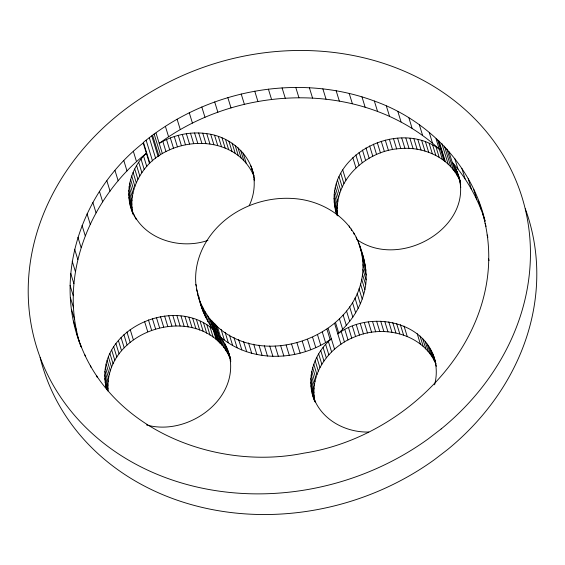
<?xml version="1.0" encoding="UTF-8"?>
<svg xmlns="http://www.w3.org/2000/svg" width="565" height="565" viewBox="0 0 565 565"><rect width="100%" height="100%" fill="white"/><g stroke="black" fill="none" stroke-linecap="round" stroke-linejoin="round"><path stroke-width="0.85" d="M133.333 214.552C123.728 193.929 129.95 168.589 146.377 153.313C90.916 196.938 58.767 273.672 79.665 342.99C52.99 271.475 84.609 188.682 143.199 142.987L143.439 142.352C206.458 90.414 297.211 72.412 374.355 101.036C428.058 120.098 471.888 165.199 485.095 221.219L478.357 200.398M133.135 214.227C128.502 195.617 136.815 176.181 149.796 163.01C178.547 134.943 235.979 135.219 253.77 175.666C249.603 152.882 229.107 136.384 206.755 133.644C190.405 131.299 173.363 134.915 159.217 143.397C239.504 83.874 363.493 79.453 439.196 149.082C395.804 116.729 318.42 159.083 336.881 214.898M314.62 401.079C305.382 379.419 313.61 353.549 331.38 338.866C299.047 361.515 251.595 363.288 220.647 337.157L226.297 346.394L230.287 357.871M314.889 401.108C309.104 373.091 329.981 345.886 355.576 336.549C383.918 324.585 423.143 334.035 435.82 363.952C427.776 320.856 369.701 309.578 337.814 333.894C349.636 323.237 359.453 309.86 363.691 294.33C369.15 276.716 364.82 258.099 358.146 241.481C347.63 216.268 321.125 200.575 294.337 198.605C261.8 195.9 227.723 210.448 208.986 237.519C199.523 251.079 194.339 267.845 195.893 284.414C198.435 300.241 203.336 316.188 212.963 329.226C171.591 293.454 91.608 332.644 106.63 389.243M200.497 302.861L204.848 311.372L209.785 318.9L217.469 326.831C273.093 376.601 382.816 323.406 359.82 245.945M334.579 205.49L337.75 215.816C332.82 180.263 366.968 150.022 400.79 148.538C424.654 146.413 450.863 158.461 460.115 181.407M482.157 211.684C516.12 326.747 413.34 436.491 303.885 453.144C212.963 471.598 103.572 426.928 76.487 332.658M108.127 390.401C104.031 332.926 188.237 303.25 223.634 346.91L227.829 353.521L230.859 360.032M434.591 384.8C437.359 374.56 436.745 363.422 432.642 353.626M249.2 205.674C255.203 193.195 256.023 178.166 250.592 165.34M207.899 240.407C180.341 249.885 144.245 239.581 132.358 211.374M368.783 432.041C345.307 432.62 320.871 419.52 313.151 396.312M146.533 424.944C188.258 436.816 241.241 398.318 228.818 353.104M356.628 239.405C404.314 273.298 487.383 218.549 452.17 162.169C464.79 176.414 474.649 193.004 481.535 210.724M361.325 251.813L362.998 256.27M197.496 293.821L203.675 313.187M336.147 212.511L337.086 215.23M79.933 343.795L80.753 346.211M485.095 223.232L486.07 226.41M473.703 189.416L476.881 199.742M487.143 234.984L487.877 237.371M468.216 178.787L471.394 189.12M461.923 168.561L465.101 178.893M488.57 258.925L489.064 260.514M454.846 158.779L458.024 169.105M458.406 175.143L460.115 180.701M457.226 171.746L460.298 181.796M455.786 168.441L458.964 178.766M459.974 182.163L460.708 184.543M454.105 165.241L457.276 175.574M460.355 185.758L460.849 187.347M448.991 151.844L455.348 172.502M446.83 148.906L453.37 170.136M444.436 146.116L450.792 166.774M441.83 143.489L448.186 164.147M439.019 141.031L445.375 161.689M438.468 140.706L444.825 161.364M437.748 140.064L444.104 160.721M436.018 138.757L442.374 159.408M436.011 146.999L439.189 157.324M429.245 132.5L432.423 142.832M432.663 145.113L435.841 155.446M429.16 143.439L432.338 153.765M425.523 141.977L428.701 152.31M419.371 124.893L422.549 135.219M421.765 140.742L424.944 151.074M417.902 139.732L421.08 150.064M408.905 117.908L412.083 128.241M413.954 138.955L417.132 149.28M409.929 138.411L413.107 148.743M397.88 111.588L401.058 121.92M405.854 138.107L409.032 148.433M401.743 138.037L404.921 148.369M397.612 138.206L400.79 148.538M386.347 105.959L389.525 116.284M393.473 138.616L396.651 148.948M389.356 139.265L392.534 149.591M374.355 101.036L377.533 111.369M385.274 140.141L388.452 150.474M381.241 141.257L384.419 151.582M377.279 142.592L380.457 152.917M361.96 96.848L365.138 107.18M373.401 144.146L376.58 154.471M369.623 145.911L372.801 156.237M433.899 356.974L435.869 363.585M435.629 363.902L436.364 366.29M431.13 350.378L434.308 360.703M429.379 347.242L432.557 357.567M427.387 344.233L430.558 354.559M349.205 93.416L352.383 103.741M365.965 147.882L369.143 158.207M425.163 341.359L428.334 351.691M422.712 338.64L425.89 348.972M420.056 336.083L423.234 346.409M362.44 150.05L365.619 160.382M417.203 333.696L420.381 344.029M359.072 152.409L362.243 162.734M336.154 90.746L339.332 101.071M355.858 154.937L359.036 165.27M352.821 157.642L355.999 167.967M404.039 326.09L407.217 336.422M400.387 324.713L403.565 335.045M396.616 323.561L399.794 333.887M322.862 88.846L326.04 99.179M392.753 322.629L395.931 332.954M342.715 169.867L345.893 180.193M388.798 321.93L391.976 332.262M340.744 173.215L343.923 183.54M384.786 321.471L387.964 331.796M339.014 176.647L342.192 186.973M361.148 250.521L364.326 260.846M358.146 241.481L361.077 251.015M362.13 255.189L365.308 265.515M356.134 237.152L356.621 238.741M362.751 259.928L365.929 270.254M309.38 87.737L312.558 98.07M353.796 232.971L354.283 234.56M337.538 180.157L340.716 190.483M380.718 321.238L383.896 331.57M363.02 264.724L366.198 275.049M351.133 228.959L351.628 230.548M362.928 269.547L366.106 279.873M336.316 183.724L339.494 194.049M349.177 225.965L349.664 227.554M362.476 274.378L365.654 284.711M335.356 187.333L338.534 197.665M376.629 321.252L379.807 331.577M334.664 190.97L337.842 201.302M361.671 279.209L364.849 289.534M334.233 194.621L337.411 204.954M372.519 321.499L375.697 331.825M360.512 284.004L363.691 294.33M334.077 198.266L337.256 208.598M334.19 201.896L337.369 212.228M335.229 209.036L336.938 214.594M359.008 288.75L362.186 299.076M368.415 321.979L371.593 332.312M295.77 87.42L298.949 97.752M357.158 293.426L360.336 303.751M364.333 322.7L367.511 333.032M354.982 298.009L358.161 308.335M360.293 323.646L363.472 333.979M352.475 302.48L355.653 312.812M356.31 324.826L359.481 335.151M349.657 306.823L352.835 317.156M282.09 87.893L285.269 98.218M352.398 326.224L355.576 336.549M346.536 311.018L349.714 321.351M348.577 327.834L351.755 338.167M343.132 315.051L346.31 325.376M344.862 329.656L348.04 339.989M339.452 318.893L342.63 329.218M268.403 89.15L271.581 99.482M341.267 331.683L344.445 342.009M335.511 322.537L338.689 332.87M334.635 323.568L340.992 344.226M328.201 328.54L334.558 349.198M254.759 91.198L257.937 101.523M326.937 329.169L330.115 339.494M328.427 341.599L331.606 351.931M322.332 332.121L325.511 342.447M325.666 344.488L328.844 354.813M323.109 347.503L326.288 357.836M317.544 334.819L320.722 345.144M320.772 350.653L323.95 360.979M241.22 94.016L244.398 104.348M318.66 353.909L321.838 364.241M312.586 337.249L315.764 347.574M316.781 357.264L319.96 367.596M315.143 360.703L318.321 371.028M307.494 339.403L310.672 349.728M313.759 364.206L316.937 374.539M251.849 168.688L254.066 176.089M253.579 175.616L254.561 178.794M312.629 367.766L315.807 378.098M254.045 179.176L254.54 180.765M227.843 97.597L231.021 107.929M311.76 371.367L314.938 381.693M302.275 341.26L305.453 351.592M243.112 153.073L246.291 163.405M311.16 374.983L314.338 385.316M240.662 150.354L243.84 160.686M310.821 378.614L313.999 388.939M310.75 382.23L313.928 392.562M238.006 147.797L241.184 158.122M310.955 385.824L314.126 396.157M311.421 389.384L314.599 399.709M296.964 342.828L300.142 353.16M314.408 399.66L315.136 402.047M312.155 392.88L314.599 400.825M235.153 145.41L238.331 155.742M232.109 143.213L235.287 153.539M291.575 344.092L294.753 354.425M228.896 141.208L232.067 151.533M214.686 101.926L217.864 112.258M225.513 139.4L228.691 149.732M286.13 345.053L289.308 355.378M221.996 137.804L225.167 148.136M218.337 136.426L221.515 146.759M280.664 345.695L283.842 356.028M214.573 135.275L217.744 145.601M210.703 134.343L213.881 144.675M201.804 106.99L204.982 117.315M275.183 346.027L278.361 356.353M206.755 133.644L209.933 143.976M269.724 346.041L272.902 356.367M202.736 133.185L205.914 143.51M264.307 345.738L267.485 356.063M198.675 132.959L201.853 143.284M189.261 112.753L192.439 123.085M194.579 132.966L197.757 143.291M258.954 345.123L262.132 355.449M190.469 133.213L193.647 143.538M253.685 344.191L256.863 354.516M186.365 133.693L189.543 144.026M248.529 342.948L251.708 353.28M182.283 134.413L185.461 144.746M177.099 119.201L180.277 129.533M243.508 341.408L246.686 351.741M178.243 135.36L181.422 145.692M238.635 339.572L241.813 349.897M174.26 136.539L177.438 146.865M233.938 337.446L237.116 347.772M170.347 137.938L173.526 148.263M165.376 126.306L168.554 136.638M229.432 335.038L232.611 345.37M166.527 139.548L169.705 149.88M225.145 332.361L228.324 342.694M227.688 349.7L230.132 357.645M229.694 356.579L230.181 358.168M221.085 329.43L224.263 339.756M226.297 346.394L229.475 356.72M230.301 360.124L230.788 361.713M162.812 141.37L165.99 151.703M224.651 343.188L227.829 353.521M222.765 340.109L225.944 350.434M217.278 326.252L223.825 347.489M215.774 324.797L222.123 345.455M215.124 324.02L221.48 344.678M156.039 133.065L162.395 153.722M213.739 322.841L220.089 343.499M212.56 321.379L218.909 342.037M211.854 320.751L218.21 341.408M154.139 134.032L160.495 154.69M210.477 319.218L216.833 339.876M209.785 318.9L216.141 339.558M152.585 135.282L158.942 155.94M207.51 315.383L210.689 325.715M151.745 135.897L158.101 156.554M210.003 326.93L213.182 337.256M204.848 311.372L208.026 321.704M195.893 284.414L196.38 286.003M202.51 307.19L205.688 317.523M196.514 289.153L197.983 293.92M198.47 295.509L199.205 297.896M149.287 137.683L155.643 158.341M206.861 324.819L210.032 335.151M203.548 322.912L206.726 333.237M146.151 140.254L152.508 160.912M200.081 321.21L203.259 331.535M143.439 142.352L149.796 163.01M143.199 142.987L149.555 163.645M196.479 319.719L199.657 330.045M143.616 156.201L146.794 166.527M192.75 318.448L195.928 328.781M141.066 159.224L144.245 169.549M188.915 317.403L192.093 327.735M138.722 162.367L141.9 172.692M184.988 316.591L188.166 326.923M133.319 151.229L136.497 161.562M136.61 165.623L139.788 175.955M180.991 316.012L184.169 326.344M134.731 168.977L137.909 179.31M133.1 172.417L136.278 182.749M176.937 315.666L180.115 325.998M131.709 175.92L134.887 186.252M172.841 315.567L176.019 325.892M130.586 179.479L133.757 189.812M123.827 160.622L127.005 170.955M129.717 183.081L132.888 193.407M129.11 186.697L132.288 197.03M168.723 315.694L171.901 326.026M128.771 190.327L131.949 200.653M128.707 193.943L131.878 204.276M135.621 217.758L136.109 219.347M128.905 197.538L132.083 207.871M133.87 214.622L134.597 217.009M129.371 201.098L132.549 211.423M164.599 316.068L167.777 326.393M130.105 204.594L132.81 213.591M160.495 316.668L163.673 327.001M114.999 170.496L118.177 180.828M156.42 317.509L159.591 327.841M152.388 318.582L155.566 328.908M106.877 180.8L110.055 191.132M148.425 319.875L151.604 330.207M144.548 321.386L147.726 331.719M99.489 191.5L102.668 201.832M92.879 202.545L96.057 212.871M130.176 329.501L133.354 339.826M126.948 331.994L130.127 342.326M87.059 213.888L90.238 224.213M123.897 334.664L127.076 344.989M121.03 337.482L124.208 347.814M118.368 340.448L121.546 350.78M82.066 225.477L85.244 235.81M115.91 343.548L119.088 353.874M113.678 346.762L116.856 357.094M77.921 237.272L81.099 247.597M111.679 350.081L114.857 360.413M109.921 353.492L113.099 363.825M108.409 356.981L111.588 367.307M74.637 249.207L77.815 259.54M107.152 360.527L110.323 370.852M106.149 364.121L109.328 374.447M105.415 367.744L108.593 378.07M72.228 261.249L75.399 271.574M104.942 371.382L108.12 381.707M104.744 375.019L107.922 385.344M104.815 378.635L107.993 388.967M105.154 382.223L107.844 390.966M105.761 385.768L106.983 389.737M70.703 273.333L73.881 283.665M70.074 285.417L73.252 295.742M96.721 375.782L97.208 377.371M70.343 297.437L73.521 307.77M90.428 365.555L90.916 367.144M71.501 309.359L74.679 319.684M84.941 354.926L85.428 356.515M73.556 321.111L76.727 331.443M80.287 343.951L81.268 347.129M202.002 308.73L200.024 301.039M525.309 208.817A254.003 218.401 -17.1 0 1 447.494 449.634L434.584 459.55A254.003 218.401 -17.1 0 1 40.136 357.546M441.138 428.976L428.228 438.892A254.003 218.401 -17.1 0 1 30.418 320.108A254.003 218.401 -17.1 0 1 369.856 59.339A254.003 218.401 -17.1 0 1 441.138 428.976"/></g></svg>
